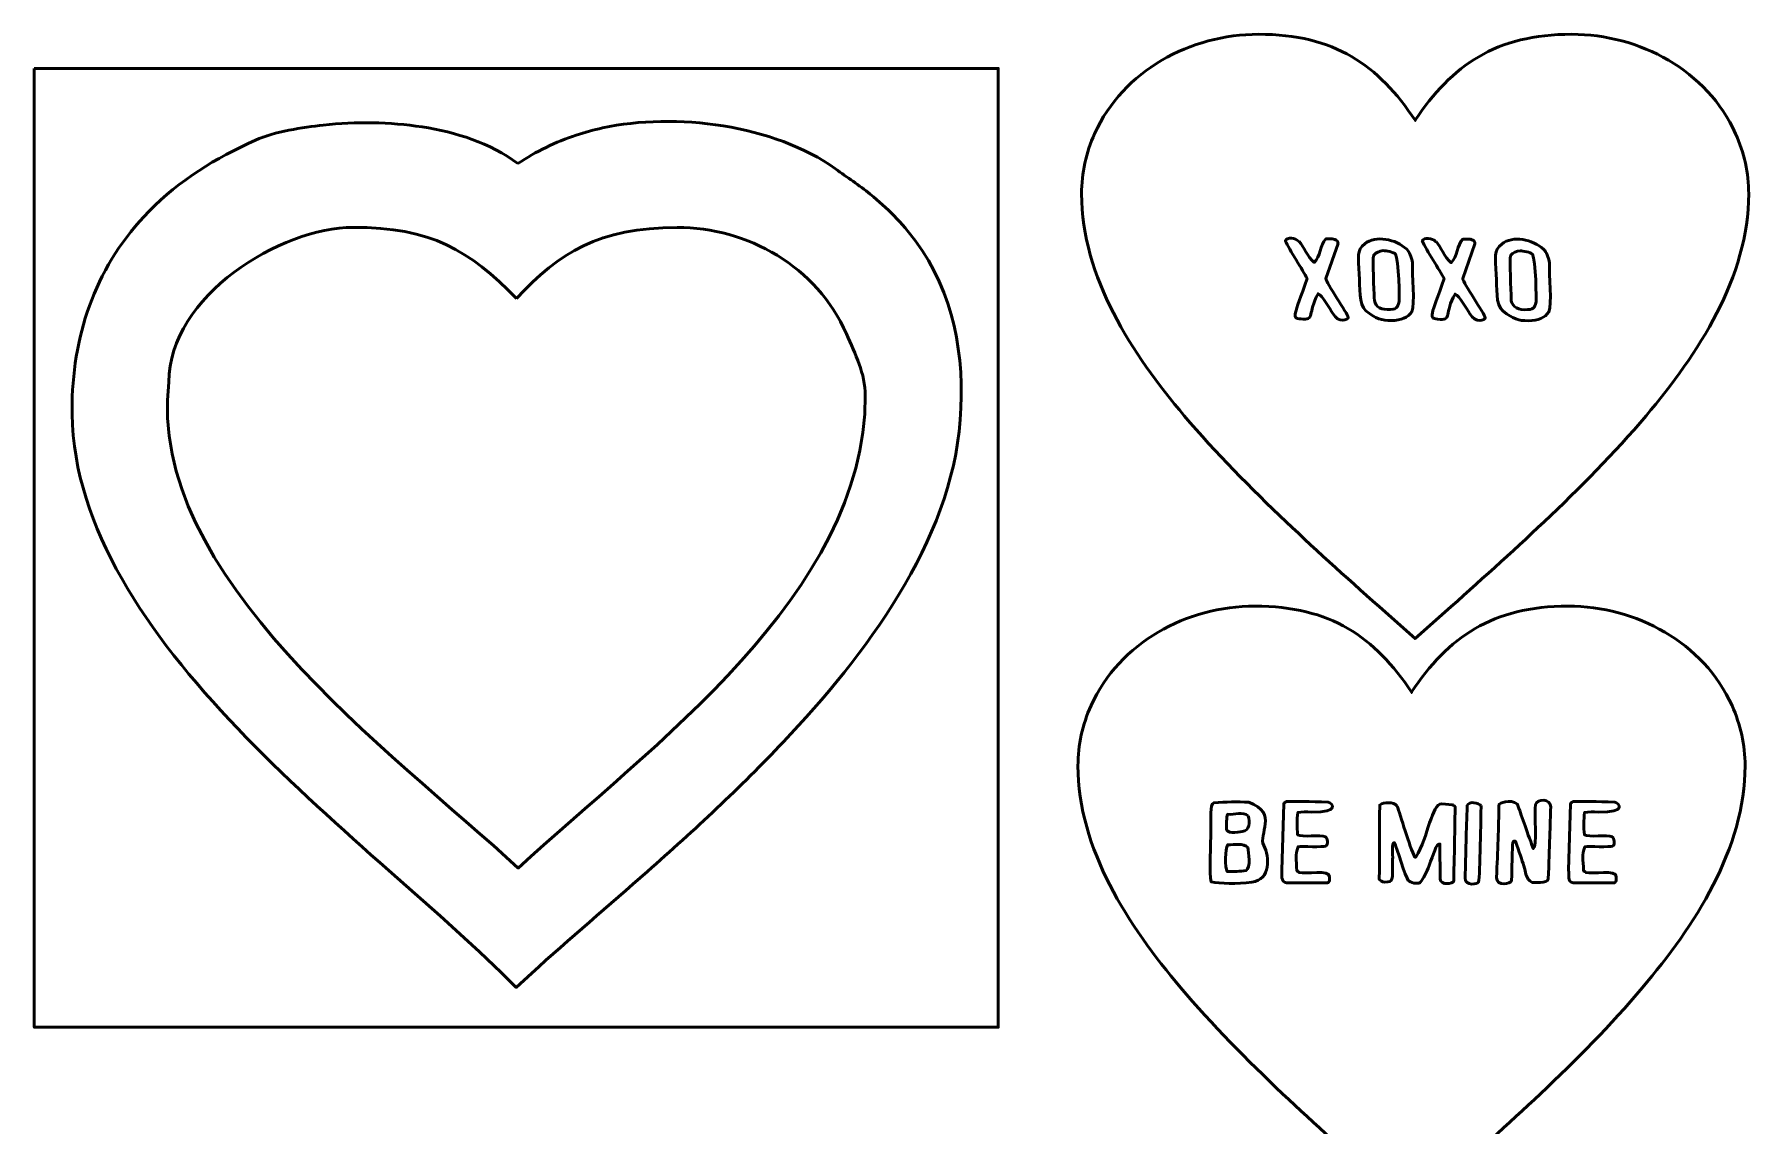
# Model space of a CAD drawing. Header units: centimetres. Extents: x -13.9 to 13.1, y -15.4 to 13.9.
# Drawn here: x -13.38 to 8.31, y 0.14 to 13.94 of the extents above; entities that cross this region are included whole.
import ezdxf

# ---------------------------------------------------------------- set-up
doc = ezdxf.new("R2010")
doc.units = ezdxf.units.CM
doc.header["$MEASUREMENT"] = 0
doc.layers.add('Layer 1', color=7, linetype='Continuous')

msp = doc.modelspace()

# ---------------------------------------------------------------- linework, layer by layer
at = {"layer": 'Layer 1', "color": 55, "lineweight": 53}
for points, knots in [([(4.08686, 12.8524), (4.55422, 13.5509), (5.10794, 13.94206), (6.0706, 13.94206), (6.0706, 13.94206), (6.92912, 13.94206), (7.78002, 13.4874), (8.14324, 12.68476), (8.14324, 12.68476), (8.24992, 12.446), (8.30834, 12.18692), (8.30834, 11.9253), (8.30834, 11.9253), (8.30834, 10.8712), (7.66572, 9.89584), (7.0104, 9.1186), (7.0104, 9.1186), (6.60908, 8.64362), (6.1722, 8.2042), (5.72008, 7.77748), (5.72008, 7.77748), (5.3086, 7.38886), (4.88696, 7.0104), (4.46532, 6.63448), (4.46532, 6.63448), (4.46532, 6.63448), (4.0894, 6.30174), (4.0894, 6.30174), (4.0894, 6.30174), (4.0894, 6.30174), (3.71348, 6.63448), (3.71348, 6.63448), (3.71348, 6.63448), (3.2893, 7.0104), (2.86766, 7.38886), (2.45872, 7.77748), (2.45872, 7.77748), (2.00914, 8.2042), (1.56972, 8.64616), (1.1684, 9.1186), (1.1684, 9.1186), (0.51308, 9.89584), (-0.12954, 10.8712), (-0.12954, 11.9253), (-0.12954, 11.9253), (-0.12954, 12.18692), (-0.07366, 12.446), (0.03556, 12.68476), (0.03556, 12.68476), (0.39624, 13.48486), (1.24714, 13.94206), (2.1082, 13.94206), (2.1082, 13.94206), (3.07086, 13.94206), (3.62204, 13.55344), (4.09194, 12.8524), (4.09194, 12.8524), (4.09194, 12.8524), (4.08686, 12.8524), (4.08686, 12.8524)], [0, 0, 0, 0, 0.0625, 0.0625, 0.0625, 0.0625, 0.125, 0.125, 0.125, 0.125, 0.1875, 0.1875, 0.1875, 0.1875, 0.25, 0.25, 0.25, 0.25, 0.3125, 0.3125, 0.3125, 0.3125, 0.375, 0.375, 0.375, 0.375, 0.4375, 0.4375, 0.4375, 0.4375, 0.5, 0.5, 0.5, 0.5, 0.5625, 0.5625, 0.5625, 0.5625, 0.625, 0.625, 0.625, 0.625, 0.6875, 0.6875, 0.6875, 0.6875, 0.75, 0.75, 0.75, 0.75, 0.8125, 0.8125, 0.8125, 0.8125, 0.875, 0.875, 0.875, 0.875, 1, 1, 1, 1]), ([(2.62382, 11.32332), (2.68224, 11.25728), (2.72542, 11.12774), (2.81432, 11.05662), (2.81432, 11.05662), (2.88798, 11.13028), (2.89052, 11.28014), (2.9591, 11.3538), (2.9591, 11.3538), (3.02006, 11.3538), (3.06578, 11.36396), (3.10388, 11.3284), (3.10388, 11.3284), (3.12166, 11.31062), (3.10388, 11.31062), (3.11404, 11.29538), (3.11404, 11.29538), (3.11404, 11.29538), (2.9591, 10.85596), (2.9591, 10.85596), (2.9591, 10.85596), (2.9591, 10.80516), (3.2385, 10.40892), (3.24358, 10.36066), (3.24358, 10.36066), (3.24612, 10.33018), (3.11912, 10.28446), (3.048, 10.41146), (3.048, 10.41146), (3.01244, 10.47242), (2.91338, 10.63752), (2.86258, 10.66038), (2.86258, 10.66038), (2.72034, 10.41908), (2.83464, 10.31748), (2.6416, 10.34288), (2.6416, 10.34288), (2.51968, 10.35812), (2.56032, 10.37082), (2.72288, 10.85596), (2.72288, 10.85596), (2.66954, 10.95502), (2.49936, 11.21918), (2.44602, 11.33094), (2.44602, 11.33094), (2.46888, 11.3792), (2.57302, 11.37158), (2.6162, 11.32332), (2.6162, 11.32332), (2.6162, 11.32332), (2.62382, 11.32332), (2.62382, 11.32332)], [0, 0, 0, 0, 0.07142857, 0.07142857, 0.07142857, 0.07142857, 0.14285714, 0.14285714, 0.14285714, 0.14285714, 0.21428571, 0.21428571, 0.21428571, 0.21428571, 0.28571429, 0.28571429, 0.28571429, 0.28571429, 0.35714286, 0.35714286, 0.35714286, 0.35714286, 0.42857143, 0.42857143, 0.42857143, 0.42857143, 0.5, 0.5, 0.5, 0.5, 0.57142857, 0.57142857, 0.57142857, 0.57142857, 0.64285714, 0.64285714, 0.64285714, 0.64285714, 0.71428571, 0.71428571, 0.71428571, 0.71428571, 0.78571429, 0.78571429, 0.78571429, 0.78571429, 0.85714286, 0.85714286, 0.85714286, 0.85714286, 1, 1, 1, 1]), ([(4.05638, 11.049), (4.04876, 10.91184), (4.0894, 10.53084), (4.04876, 10.43432), (4.04876, 10.43432), (3.99796, 10.36066), (3.9116, 10.32256), (3.78968, 10.32256), (3.78968, 10.32256), (3.66268, 10.32256), (3.59918, 10.34288), (3.4671, 10.44702), (3.4671, 10.44702), (3.37058, 10.52322), (3.39344, 10.7442), (3.38328, 10.9093), (3.38328, 10.9093), (3.37058, 11.12774), (3.34772, 11.20902), (3.45186, 11.29284), (3.45186, 11.29284), (3.58902, 11.4046), (3.84556, 11.3538), (3.98272, 11.22426), (3.98272, 11.22426), (4.01828, 11.1887), (4.04368, 11.13282), (4.05638, 11.05154), (4.05638, 11.05154), (4.05638, 11.05154), (4.05638, 11.049), (4.05638, 11.049)], [0, 0, 0, 0, 0.11111111, 0.11111111, 0.11111111, 0.11111111, 0.22222222, 0.22222222, 0.22222222, 0.22222222, 0.33333333, 0.33333333, 0.33333333, 0.33333333, 0.44444444, 0.44444444, 0.44444444, 0.44444444, 0.55555556, 0.55555556, 0.55555556, 0.55555556, 0.66666667, 0.66666667, 0.66666667, 0.66666667, 0.77777778, 0.77777778, 0.77777778, 0.77777778, 1, 1, 1, 1]), ([(4.3561, 11.32078), (4.41452, 11.25474), (4.4577, 11.1252), (4.5466, 11.05408), (4.5466, 11.05408), (4.62026, 11.12774), (4.6228, 11.2776), (4.69138, 11.35126), (4.69138, 11.35126), (4.75234, 11.35126), (4.79806, 11.36142), (4.83616, 11.32586), (4.83616, 11.32586), (4.85394, 11.30808), (4.83616, 11.30808), (4.84632, 11.29284), (4.84632, 11.29284), (4.84632, 11.29284), (4.69138, 10.85342), (4.69138, 10.85342), (4.69138, 10.85342), (4.69138, 10.80262), (4.97078, 10.40638), (4.97586, 10.35812), (4.97586, 10.35812), (4.9784, 10.32764), (4.8514, 10.28192), (4.78028, 10.40892), (4.78028, 10.40892), (4.74472, 10.46988), (4.64566, 10.63498), (4.59486, 10.65784), (4.59486, 10.65784), (4.45262, 10.41654), (4.56692, 10.31494), (4.37388, 10.34034), (4.37388, 10.34034), (4.25196, 10.35558), (4.2926, 10.36828), (4.45516, 10.85342), (4.45516, 10.85342), (4.40182, 10.95248), (4.23164, 11.21664), (4.1783, 11.3284), (4.1783, 11.3284), (4.20116, 11.37666), (4.3053, 11.36904), (4.34848, 11.32078), (4.34848, 11.32078), (4.34848, 11.32078), (4.3561, 11.32078), (4.3561, 11.32078)], [0, 0, 0, 0, 0.07142857, 0.07142857, 0.07142857, 0.07142857, 0.14285714, 0.14285714, 0.14285714, 0.14285714, 0.21428571, 0.21428571, 0.21428571, 0.21428571, 0.28571429, 0.28571429, 0.28571429, 0.28571429, 0.35714286, 0.35714286, 0.35714286, 0.35714286, 0.42857143, 0.42857143, 0.42857143, 0.42857143, 0.5, 0.5, 0.5, 0.5, 0.57142857, 0.57142857, 0.57142857, 0.57142857, 0.64285714, 0.64285714, 0.64285714, 0.64285714, 0.71428571, 0.71428571, 0.71428571, 0.71428571, 0.78571429, 0.78571429, 0.78571429, 0.78571429, 0.85714286, 0.85714286, 0.85714286, 0.85714286, 1, 1, 1, 1]), ([(5.78866, 11.04646), (5.78104, 10.9093), (5.82168, 10.5283), (5.78104, 10.43178), (5.78104, 10.43178), (5.73024, 10.35812), (5.64388, 10.32002), (5.52196, 10.32002), (5.52196, 10.32002), (5.39496, 10.32002), (5.33146, 10.34034), (5.19938, 10.44448), (5.19938, 10.44448), (5.10286, 10.52068), (5.12572, 10.74166), (5.11556, 10.90676), (5.11556, 10.90676), (5.10286, 11.1252), (5.08, 11.20648), (5.18414, 11.2903), (5.18414, 11.2903), (5.3213, 11.40206), (5.57784, 11.35126), (5.715, 11.22172), (5.715, 11.22172), (5.75056, 11.18616), (5.77596, 11.13028), (5.78866, 11.049), (5.78866, 11.049), (5.78866, 11.049), (5.78866, 11.04646), (5.78866, 11.04646)], [0, 0, 0, 0, 0.11111111, 0.11111111, 0.11111111, 0.11111111, 0.22222222, 0.22222222, 0.22222222, 0.22222222, 0.33333333, 0.33333333, 0.33333333, 0.33333333, 0.44444444, 0.44444444, 0.44444444, 0.44444444, 0.55555556, 0.55555556, 0.55555556, 0.55555556, 0.66666667, 0.66666667, 0.66666667, 0.66666667, 0.77777778, 0.77777778, 0.77777778, 0.77777778, 1, 1, 1, 1]), ([(3.88874, 10.56132), (3.88874, 10.56894), (3.8862, 11.09726), (3.84048, 11.1633), (3.84048, 11.1633), (3.8227, 11.1887), (3.71856, 11.20648), (3.68554, 11.20648), (3.68554, 11.20648), (3.63474, 11.2014), (3.59664, 11.18362), (3.56616, 11.1506), (3.56616, 11.1506), (3.5433, 11.10234), (3.57378, 10.6934), (3.57124, 10.60958), (3.57124, 10.60958), (3.5687, 10.5156), (3.63474, 10.46226), (3.73634, 10.46226), (3.73634, 10.46226), (3.86588, 10.46226), (3.8608, 10.48004), (3.8862, 10.56132), (3.8862, 10.56132), (3.8862, 10.56132), (3.88874, 10.56132), (3.88874, 10.56132)], [0, 0, 0, 0, 0.125, 0.125, 0.125, 0.125, 0.25, 0.25, 0.25, 0.25, 0.375, 0.375, 0.375, 0.375, 0.5, 0.5, 0.5, 0.5, 0.625, 0.625, 0.625, 0.625, 0.75, 0.75, 0.75, 0.75, 1, 1, 1, 1]), ([(5.62102, 10.55878), (5.62102, 10.5664), (5.61848, 11.09472), (5.57276, 11.16076), (5.57276, 11.16076), (5.55498, 11.18616), (5.45084, 11.20394), (5.41782, 11.20394), (5.41782, 11.20394), (5.36702, 11.19886), (5.32892, 11.18108), (5.29844, 11.14806), (5.29844, 11.14806), (5.27558, 11.0998), (5.30606, 10.69086), (5.30352, 10.60704), (5.30352, 10.60704), (5.30098, 10.51306), (5.36702, 10.45972), (5.46862, 10.45972), (5.46862, 10.45972), (5.59816, 10.45972), (5.59308, 10.4775), (5.61848, 10.55878), (5.61848, 10.55878), (5.61848, 10.55878), (5.62102, 10.55878), (5.62102, 10.55878)], [0, 0, 0, 0, 0.125, 0.125, 0.125, 0.125, 0.25, 0.25, 0.25, 0.25, 0.375, 0.375, 0.375, 0.375, 0.5, 0.5, 0.5, 0.5, 0.625, 0.625, 0.625, 0.625, 0.75, 0.75, 0.75, 0.75, 1, 1, 1, 1])]:
    msp.add_open_spline(points, degree=3, knots=knots, dxfattribs=at)
at = {"layer": 'Layer 1', "color": 252, "lineweight": 53}
for points, knots in [([(-13.37564, 13.51026), (-13.37564, 13.51026), (-13.37564, 1.38684), (-13.37564, 1.38684), (-13.37564, 1.38684), (-13.37564, 1.38684), (-1.18364, 1.38684), (-1.18364, 1.38684), (-1.18364, 1.38684), (-1.18364, 1.38684), (-1.18364, 13.51026), (-1.18364, 13.51026), (-1.18364, 13.51026), (-1.18364, 13.51026), (-13.37564, 13.51026), (-13.37564, 13.51026)], [0, 0, 0, 0, 0.2, 0.2, 0.2, 0.2, 0.4, 0.4, 0.4, 0.4, 0.6, 0.6, 0.6, 0.6, 1, 1, 1, 1]), ([(-7.25932, 12.3063), (-7.03072, 12.46124), (-6.7818, 12.58062), (-6.52018, 12.66698), (-6.52018, 12.66698), (-6.41096, 12.70254), (-6.2992, 12.73302), (-6.18744, 12.75842), (-6.18744, 12.75842), (-5.27304, 12.95654), (-4.01574, 12.79906), (-3.24104, 12.24026), (-3.24104, 12.24026), (-3.09372, 12.13358), (-2.94386, 12.03452), (-2.80162, 11.92022), (-2.80162, 11.92022), (-2.58826, 11.7475), (-2.39776, 11.55446), (-2.2352, 11.33602), (-2.2352, 11.33602), (-1.74498, 10.67054), (-1.60274, 9.87552), (-1.6637, 9.06526), (-1.6637, 9.06526), (-1.78054, 7.5184), (-2.87274, 6.08076), (-3.90144, 4.99364), (-3.90144, 4.99364), (-4.445, 4.41706), (-5.0292, 3.87858), (-5.62102, 3.35534), (-5.62102, 3.35534), (-6.10616, 2.92608), (-6.60654, 2.50952), (-7.08406, 2.0701), (-7.08406, 2.0701), (-7.08406, 2.0701), (-7.27964, 1.88976), (-7.27964, 1.88976), (-7.27964, 1.88976), (-7.27964, 1.88976), (-7.47014, 2.07772), (-7.47014, 2.07772), (-7.47014, 2.07772), (-9.34466, 3.9116), (-12.95908, 6.3754), (-12.89812, 9.27354), (-12.89812, 9.27354), (-12.8778, 10.1981), (-12.57808, 11.0363), (-11.92784, 11.70178), (-11.92784, 11.70178), (-11.5316, 12.10564), (-11.0871, 12.37234), (-10.57656, 12.60348), (-10.57656, 12.60348), (-10.3378, 12.7127), (-9.97966, 12.76604), (-9.72058, 12.79398), (-9.72058, 12.79398), (-9.3091, 12.83716), (-8.87984, 12.83462), (-8.4709, 12.77112), (-8.4709, 12.77112), (-8.04418, 12.70508), (-7.61238, 12.56792), (-7.25932, 12.30884), (-7.25932, 12.30884), (-7.25932, 12.30884), (-7.25932, 12.3063), (-7.25932, 12.3063)], [0, 0, 0, 0, 0.05263158, 0.05263158, 0.05263158, 0.05263158, 0.10526316, 0.10526316, 0.10526316, 0.10526316, 0.15789474, 0.15789474, 0.15789474, 0.15789474, 0.21052632, 0.21052632, 0.21052632, 0.21052632, 0.26315789, 0.26315789, 0.26315789, 0.26315789, 0.31578947, 0.31578947, 0.31578947, 0.31578947, 0.36842105, 0.36842105, 0.36842105, 0.36842105, 0.42105263, 0.42105263, 0.42105263, 0.42105263, 0.47368421, 0.47368421, 0.47368421, 0.47368421, 0.52631579, 0.52631579, 0.52631579, 0.52631579, 0.57894737, 0.57894737, 0.57894737, 0.57894737, 0.63157895, 0.63157895, 0.63157895, 0.63157895, 0.68421053, 0.68421053, 0.68421053, 0.68421053, 0.73684211, 0.73684211, 0.73684211, 0.73684211, 0.78947368, 0.78947368, 0.78947368, 0.78947368, 0.84210526, 0.84210526, 0.84210526, 0.84210526, 0.89473684, 0.89473684, 0.89473684, 0.89473684, 1, 1, 1, 1])]:
    msp.add_open_spline(points, degree=3, knots=knots, dxfattribs=at)
at = {"layer": 'Layer 1', "color": 254, "lineweight": 53}
msp.add_open_spline([(-7.2771, 10.59942), (-6.72846, 11.18616), (-6.24078, 11.49858), (-5.2451, 11.49858), (-5.2451, 11.49858), (-4.3561, 11.49858), (-3.47726, 11.0109), (-3.10388, 10.15238), (-3.10388, 10.15238), (-2.99212, 9.89584), (-2.86512, 9.652), (-2.86512, 9.3726), (-2.86512, 9.3726), (-2.86512, 6.85546), (-5.59054, 4.93776), (-7.25424, 3.39852), (-7.25424, 3.39852), (-8.84682, 4.86918), (-11.96594, 7.09676), (-11.67384, 9.54532), (-11.67384, 9.54532), (-11.67384, 10.63752), (-10.25144, 11.50112), (-9.34466, 11.50112), (-9.34466, 11.50112), (-8.35152, 11.50112), (-7.87654, 11.2141), (-7.2771, 10.60196), (-7.2771, 10.60196), (-7.2771, 10.60196), (-7.2771, 10.59942), (-7.2771, 10.59942)], degree=3, knots=[0, 0, 0, 0, 0.11111111, 0.11111111, 0.11111111, 0.11111111, 0.22222222, 0.22222222, 0.22222222, 0.22222222, 0.33333333, 0.33333333, 0.33333333, 0.33333333, 0.44444444, 0.44444444, 0.44444444, 0.44444444, 0.55555556, 0.55555556, 0.55555556, 0.55555556, 0.66666667, 0.66666667, 0.66666667, 0.66666667, 0.77777778, 0.77777778, 0.77777778, 0.77777778, 1, 1, 1, 1], dxfattribs=at)
at = {"layer": 'Layer 1', "color": 225, "lineweight": 53}
for points, knots in [([(4.04114, 5.62102), (4.5085, 6.31952), (5.06222, 6.71068), (6.02488, 6.71068), (6.02488, 6.71068), (6.8834, 6.71068), (7.7343, 6.25602), (8.09752, 5.45338), (8.09752, 5.45338), (8.2042, 5.21462), (8.26262, 4.95554), (8.26262, 4.69392), (8.26262, 4.69392), (8.26262, 3.63982), (7.62, 2.66446), (6.96468, 1.88722), (6.96468, 1.88722), (6.56336, 1.41224), (6.12648, 0.97282), (5.67436, 0.5461), (5.67436, 0.5461), (5.26288, 0.15748), (4.84124, -0.22098), (4.4196, -0.5969), (4.4196, -0.5969), (4.4196, -0.5969), (4.04368, -0.92964), (4.04368, -0.92964), (4.04368, -0.92964), (4.04368, -0.92964), (3.66776, -0.5969), (3.66776, -0.5969), (3.66776, -0.5969), (3.24358, -0.22098), (2.82194, 0.15748), (2.413, 0.5461), (2.413, 0.5461), (1.96342, 0.97282), (1.524, 1.41478), (1.12268, 1.88722), (1.12268, 1.88722), (0.46736, 2.66446), (-0.17526, 3.63982), (-0.17526, 4.69392), (-0.17526, 4.69392), (-0.17526, 4.95554), (-0.11938, 5.21462), (-0.01016, 5.45338), (-0.01016, 5.45338), (0.35052, 6.25348), (1.20142, 6.71068), (2.06248, 6.71068), (2.06248, 6.71068), (3.02514, 6.71068), (3.57632, 6.32206), (4.04622, 5.62102), (4.04622, 5.62102), (4.04622, 5.62102), (4.04114, 5.62102), (4.04114, 5.62102)], [0, 0, 0, 0, 0.0625, 0.0625, 0.0625, 0.0625, 0.125, 0.125, 0.125, 0.125, 0.1875, 0.1875, 0.1875, 0.1875, 0.25, 0.25, 0.25, 0.25, 0.3125, 0.3125, 0.3125, 0.3125, 0.375, 0.375, 0.375, 0.375, 0.4375, 0.4375, 0.4375, 0.4375, 0.5, 0.5, 0.5, 0.5, 0.5625, 0.5625, 0.5625, 0.5625, 0.625, 0.625, 0.625, 0.625, 0.6875, 0.6875, 0.6875, 0.6875, 0.75, 0.75, 0.75, 0.75, 0.8125, 0.8125, 0.8125, 0.8125, 0.875, 0.875, 0.875, 0.875, 1, 1, 1, 1]), ([(2.17424, 3.683), (2.2479, 3.54076), (2.26822, 3.25374), (2.02438, 3.22072), (2.02438, 3.22072), (1.83896, 3.19532), (1.62052, 3.20294), (1.50876, 3.2258), (1.50876, 3.2258), (1.48336, 3.30708), (1.50368, 3.75412), (1.50622, 3.84556), (1.50622, 3.84556), (1.5113, 4.0259), (1.48844, 4.20878), (1.54432, 4.22402), (1.54432, 4.22402), (1.69418, 4.23672), (1.8415, 4.23926), (1.98628, 4.23164), (1.98628, 4.23164), (2.36728, 4.0894), (2.09804, 3.82778), (2.17424, 3.68554), (2.17424, 3.68554), (2.17424, 3.68554), (2.17424, 3.683), (2.17424, 3.683)], [0, 0, 0, 0, 0.125, 0.125, 0.125, 0.125, 0.25, 0.25, 0.25, 0.25, 0.375, 0.375, 0.375, 0.375, 0.5, 0.5, 0.5, 0.5, 0.625, 0.625, 0.625, 0.625, 0.75, 0.75, 0.75, 0.75, 1, 1, 1, 1]), ([(2.98958, 4.23164), (3.04038, 4.22148), (3.14706, 4.09702), (2.77876, 4.10718), (2.77876, 4.10718), (2.71272, 4.10972), (2.65684, 4.10972), (2.60604, 4.1021), (2.60604, 4.1021), (2.59334, 4.00812), (2.59334, 3.91414), (2.6035, 3.82016), (2.6035, 3.82016), (2.65684, 3.7846), (2.89306, 3.82524), (2.95656, 3.79222), (2.95656, 3.79222), (2.97688, 3.78206), (2.99974, 3.6957), (2.95656, 3.67538), (2.95656, 3.67538), (2.92862, 3.66268), (2.65938, 3.67538), (2.60858, 3.66776), (2.60858, 3.66776), (2.56794, 3.55854), (2.58572, 3.5179), (2.59334, 3.36296), (2.59334, 3.36296), (2.60096, 3.36042), (2.61112, 3.3528), (2.62382, 3.34264), (2.62382, 3.34264), (2.69748, 3.31724), (3.01498, 3.38836), (3.00482, 3.2893), (3.00482, 3.2893), (2.99974, 3.2385), (3.01752, 3.24104), (2.98704, 3.2131), (2.98704, 3.2131), (2.98704, 3.2131), (2.46126, 3.2131), (2.46126, 3.2131), (2.46126, 3.2131), (2.37998, 3.2258), (2.413, 3.31724), (2.40284, 3.37058), (2.40284, 3.37058), (2.40284, 3.37058), (2.42824, 4.21132), (2.42824, 4.21132), (2.42824, 4.21132), (2.43332, 4.22148), (2.44602, 4.23164), (2.46126, 4.2418), (2.46126, 4.2418), (2.58064, 4.2418), (2.7559, 4.23926), (2.98704, 4.23418), (2.98704, 4.23418), (2.98704, 4.23418), (2.98958, 4.23164), (2.98958, 4.23164)], [0, 0, 0, 0, 0.05882353, 0.05882353, 0.05882353, 0.05882353, 0.11764706, 0.11764706, 0.11764706, 0.11764706, 0.17647059, 0.17647059, 0.17647059, 0.17647059, 0.23529412, 0.23529412, 0.23529412, 0.23529412, 0.29411765, 0.29411765, 0.29411765, 0.29411765, 0.35294118, 0.35294118, 0.35294118, 0.35294118, 0.41176471, 0.41176471, 0.41176471, 0.41176471, 0.47058824, 0.47058824, 0.47058824, 0.47058824, 0.52941176, 0.52941176, 0.52941176, 0.52941176, 0.58823529, 0.58823529, 0.58823529, 0.58823529, 0.64705882, 0.64705882, 0.64705882, 0.64705882, 0.70588235, 0.70588235, 0.70588235, 0.70588235, 0.76470588, 0.76470588, 0.76470588, 0.76470588, 0.82352941, 0.82352941, 0.82352941, 0.82352941, 0.88235294, 0.88235294, 0.88235294, 0.88235294, 1, 1, 1, 1]), ([(3.8608, 4.18338), (3.90144, 4.08178), (4.02082, 3.66014), (4.08432, 3.53822), (4.08432, 3.53822), (4.08432, 3.53822), (4.09956, 3.53822), (4.09956, 3.53822), (4.09956, 3.53822), (4.25704, 3.79476), (4.29514, 4.21132), (4.42722, 4.21132), (4.42722, 4.21132), (4.42722, 4.21132), (4.56184, 4.19862), (4.56184, 4.19862), (4.56184, 4.19862), (4.56946, 4.19354), (4.58216, 4.18592), (4.59486, 4.17576), (4.59486, 4.17576), (4.59232, 3.96494), (4.58724, 3.65252), (4.57708, 3.23342), (4.57708, 3.23342), (4.56946, 3.2004), (4.41198, 3.175), (4.4069, 3.25882), (4.4069, 3.25882), (4.4069, 3.25882), (4.40182, 3.70332), (4.40182, 3.70332), (4.40182, 3.70332), (4.3561, 3.71856), (4.318, 3.56108), (4.2672, 3.43154), (4.2672, 3.43154), (4.23164, 3.3401), (4.19354, 3.26644), (4.1529, 3.21564), (4.1529, 3.21564), (4.11734, 3.19278), (4.02336, 3.21564), (4.00304, 3.24104), (4.00304, 3.24104), (3.96748, 3.28676), (3.85826, 3.65506), (3.82524, 3.7211), (3.82524, 3.7211), (3.79222, 3.7211), (3.80746, 3.56108), (3.80492, 3.51028), (3.80492, 3.51028), (3.79476, 3.30962), (3.82524, 3.22326), (3.74396, 3.22326), (3.74396, 3.22326), (3.68046, 3.22326), (3.68046, 3.2131), (3.63474, 3.25628), (3.63474, 3.25628), (3.64236, 3.429), (3.63474, 4.01828), (3.64236, 4.19608), (3.64236, 4.19608), (3.69316, 4.23926), (3.82016, 4.23672), (3.8608, 4.18338)], [0, 0, 0, 0, 0.05555556, 0.05555556, 0.05555556, 0.05555556, 0.11111111, 0.11111111, 0.11111111, 0.11111111, 0.16666667, 0.16666667, 0.16666667, 0.16666667, 0.22222222, 0.22222222, 0.22222222, 0.22222222, 0.27777778, 0.27777778, 0.27777778, 0.27777778, 0.33333333, 0.33333333, 0.33333333, 0.33333333, 0.38888889, 0.38888889, 0.38888889, 0.38888889, 0.44444444, 0.44444444, 0.44444444, 0.44444444, 0.5, 0.5, 0.5, 0.5, 0.55555556, 0.55555556, 0.55555556, 0.55555556, 0.61111111, 0.61111111, 0.61111111, 0.61111111, 0.66666667, 0.66666667, 0.66666667, 0.66666667, 0.72222222, 0.72222222, 0.72222222, 0.72222222, 0.77777778, 0.77777778, 0.77777778, 0.77777778, 0.83333333, 0.83333333, 0.83333333, 0.83333333, 0.88888889, 0.88888889, 0.88888889, 0.88888889, 1, 1, 1, 1]), ([(4.92506, 4.18846), (4.91744, 4.07162), (4.91236, 3.30708), (4.89204, 3.22326), (4.89204, 3.22326), (4.88442, 3.19532), (4.71932, 3.16484), (4.72186, 3.27406), (4.72186, 3.27406), (4.72948, 3.57886), (4.7371, 3.88366), (4.74726, 4.18846), (4.74726, 4.18846), (4.77266, 4.2545), (4.89204, 4.22148), (4.92506, 4.18846)], [0, 0, 0, 0, 0.2, 0.2, 0.2, 0.2, 0.4, 0.4, 0.4, 0.4, 0.6, 0.6, 0.6, 0.6, 1, 1, 1, 1]), ([(5.3848, 4.2037), (5.42798, 4.0767), (5.49402, 3.88874), (5.58292, 3.6449), (5.58292, 3.6449), (5.63372, 3.64998), (5.59562, 4.10718), (5.6134, 4.20116), (5.6134, 4.20116), (5.62864, 4.27482), (5.80644, 4.28498), (5.8039, 4.16814), (5.8039, 4.16814), (5.79882, 3.96748), (5.78866, 3.66522), (5.77342, 3.26136), (5.77342, 3.26136), (5.77088, 3.2004), (5.57276, 3.21564), (5.57022, 3.21818), (5.57022, 3.21818), (5.48386, 3.2639), (5.48894, 3.34518), (5.46608, 3.429), (5.46608, 3.429), (5.44068, 3.49758), (5.40512, 3.60172), (5.35686, 3.73888), (5.35686, 3.73888), (5.3086, 3.75666), (5.32638, 3.69316), (5.3213, 3.67284), (5.3213, 3.67284), (5.31622, 3.57632), (5.31368, 3.43154), (5.3086, 3.2385), (5.3086, 3.2385), (5.29844, 3.2004), (5.12318, 3.15722), (5.1181, 3.28168), (5.1181, 3.28168), (5.13588, 3.61188), (5.14604, 3.91922), (5.14858, 4.19862), (5.14858, 4.19862), (5.1562, 4.21894), (5.2832, 4.2799), (5.3848, 4.20624), (5.3848, 4.20624), (5.3848, 4.20624), (5.3848, 4.2037), (5.3848, 4.2037)], [0, 0, 0, 0, 0.07142857, 0.07142857, 0.07142857, 0.07142857, 0.14285714, 0.14285714, 0.14285714, 0.14285714, 0.21428571, 0.21428571, 0.21428571, 0.21428571, 0.28571429, 0.28571429, 0.28571429, 0.28571429, 0.35714286, 0.35714286, 0.35714286, 0.35714286, 0.42857143, 0.42857143, 0.42857143, 0.42857143, 0.5, 0.5, 0.5, 0.5, 0.57142857, 0.57142857, 0.57142857, 0.57142857, 0.64285714, 0.64285714, 0.64285714, 0.64285714, 0.71428571, 0.71428571, 0.71428571, 0.71428571, 0.78571429, 0.78571429, 0.78571429, 0.78571429, 0.85714286, 0.85714286, 0.85714286, 0.85714286, 1, 1, 1, 1]), ([(6.6167, 4.23164), (6.6675, 4.22148), (6.77418, 4.09702), (6.40588, 4.10718), (6.40588, 4.10718), (6.33984, 4.10972), (6.28396, 4.10972), (6.23316, 4.1021), (6.23316, 4.1021), (6.22046, 4.00812), (6.22046, 3.91414), (6.23062, 3.82016), (6.23062, 3.82016), (6.28396, 3.7846), (6.52018, 3.82524), (6.58368, 3.79222), (6.58368, 3.79222), (6.604, 3.78206), (6.62686, 3.6957), (6.58368, 3.67538), (6.58368, 3.67538), (6.55574, 3.66268), (6.2865, 3.67538), (6.2357, 3.66776), (6.2357, 3.66776), (6.19506, 3.55854), (6.21284, 3.5179), (6.22046, 3.36296), (6.22046, 3.36296), (6.22808, 3.36042), (6.23824, 3.3528), (6.25094, 3.34264), (6.25094, 3.34264), (6.3246, 3.31724), (6.6421, 3.38836), (6.63194, 3.2893), (6.63194, 3.2893), (6.62686, 3.2385), (6.64464, 3.24104), (6.61416, 3.2131), (6.61416, 3.2131), (6.61416, 3.2131), (6.08838, 3.2131), (6.08838, 3.2131), (6.08838, 3.2131), (6.0071, 3.2258), (6.04012, 3.31724), (6.02996, 3.37058), (6.02996, 3.37058), (6.02996, 3.37058), (6.05536, 4.21132), (6.05536, 4.21132), (6.05536, 4.21132), (6.06044, 4.22148), (6.07314, 4.23164), (6.08838, 4.2418), (6.08838, 4.2418), (6.20776, 4.2418), (6.38302, 4.23926), (6.61416, 4.23418), (6.61416, 4.23418), (6.61416, 4.23418), (6.6167, 4.23164), (6.6167, 4.23164)], [0, 0, 0, 0, 0.05882353, 0.05882353, 0.05882353, 0.05882353, 0.11764706, 0.11764706, 0.11764706, 0.11764706, 0.17647059, 0.17647059, 0.17647059, 0.17647059, 0.23529412, 0.23529412, 0.23529412, 0.23529412, 0.29411765, 0.29411765, 0.29411765, 0.29411765, 0.35294118, 0.35294118, 0.35294118, 0.35294118, 0.41176471, 0.41176471, 0.41176471, 0.41176471, 0.47058824, 0.47058824, 0.47058824, 0.47058824, 0.52941176, 0.52941176, 0.52941176, 0.52941176, 0.58823529, 0.58823529, 0.58823529, 0.58823529, 0.64705882, 0.64705882, 0.64705882, 0.64705882, 0.70588235, 0.70588235, 0.70588235, 0.70588235, 0.76470588, 0.76470588, 0.76470588, 0.76470588, 0.82352941, 0.82352941, 0.82352941, 0.82352941, 0.88235294, 0.88235294, 0.88235294, 0.88235294, 1, 1, 1, 1]), ([(1.97866, 4.06146), (1.91008, 4.1148), (1.80594, 4.07162), (1.71958, 4.07924), (1.71958, 4.07924), (1.69926, 4.0513), (1.70434, 3.92938), (1.7018, 3.9116), (1.7018, 3.9116), (1.68656, 3.82016), (1.84658, 3.85572), (1.90246, 3.8608), (1.90246, 3.8608), (2.00152, 3.87096), (1.99644, 3.98018), (1.97866, 4.06146)], [0, 0, 0, 0, 0.2, 0.2, 0.2, 0.2, 0.4, 0.4, 0.4, 0.4, 0.6, 0.6, 0.6, 0.6, 1, 1, 1, 1]), ([(1.97612, 3.6576), (1.91262, 3.7211), (1.80594, 3.69316), (1.71958, 3.69316), (1.71958, 3.69316), (1.68656, 3.6449), (1.67894, 3.40106), (1.71196, 3.35534), (1.71196, 3.35534), (1.79578, 3.3528), (1.87706, 3.35788), (1.95072, 3.36804), (1.95072, 3.36804), (2.01676, 3.4036), (1.97866, 3.59664), (1.97358, 3.6576), (1.97358, 3.6576), (1.97358, 3.6576), (1.97612, 3.6576), (1.97612, 3.6576)], [0, 0, 0, 0, 0.16666667, 0.16666667, 0.16666667, 0.16666667, 0.33333333, 0.33333333, 0.33333333, 0.33333333, 0.5, 0.5, 0.5, 0.5, 0.66666667, 0.66666667, 0.66666667, 0.66666667, 1, 1, 1, 1])]:
    msp.add_open_spline(points, degree=3, knots=knots, dxfattribs=at)

doc.saveas('drawing.dxf')
